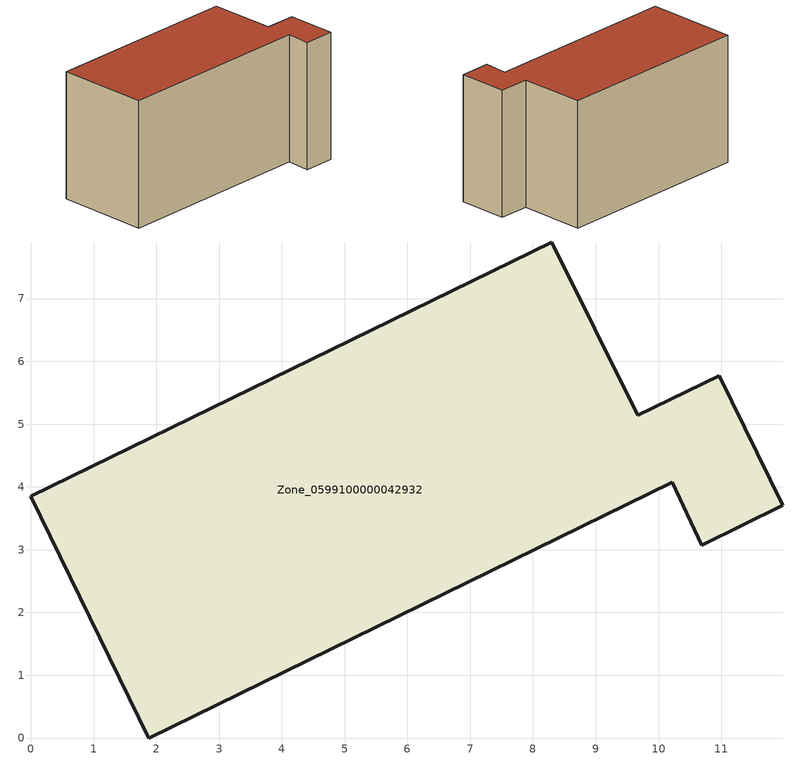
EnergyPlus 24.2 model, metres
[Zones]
Zone_0599100000042932
 floor ground (C_G): 1.88,0 0,3.85 8.3,7.9 9.67,5.14 10.97,5.77 11.98,3.7 10.69,3.07 10.22,4.07 z0
 wall outside (C_F): 10.69,3.07 11.98,3.7 10.97,5.77 9.67,5.14 8.3,7.9 0,3.85 1.88,0 10.22,4.07 10.69,3.07 z0:5.99
 roof outside (C_R): 1.88,0 10.22,4.07 10.69,3.07 11.98,3.7 10.97,5.77 9.67,5.14 8.3,7.9 0,3.85 z5.99
[BUILDING]
Pand.0599100000042932: North Axis=0; Terrain=City; Loads Convergence Tolerance Value=0.04; Temperature Convergence Tolerance Value=0.4; Solar Distribution=FullExterior; Maximum Number of Warmup Days=25; Minimum Number of Warmup Days=1
[Site:Location]
Rotterdam.The.Hague.AP_ZH_NLD Design_Conditions: Latitude=51.96; Longitude=4.45; Time Zone=1; Elevation=-4.5
[SITE:GROUNDTEMPERATURE:BUILDINGSURFACE]
18, 18, 18, 18, 18, 18, 18, 18, 18, 18, 18, 18
[MATERIAL] Thermal Absorptance=0.9; Solar Absorptance=0.7; Visible Absorptance=0.7
Name | Roughness | Thickness | Conductivity | Density | Specific Heat
G.TI.1946-1964 | MediumSmooth | 0.15 | 1 | 540 | 1210
F.TI.1946-1964 | Rough | 0.3 | 0.857143 | 1920 | 840
R.TI.1946-1964 | MediumRough | 0.2 | 0.277778 | 1500 | 1000
[CONSTRUCTION]
C_G: G.TI.1946-1964
C_F: F.TI.1946-1964
C_R: R.TI.1946-1964
[ZONE]
Zone_0599100000042932: Type=1; Multiplier=1; Ceiling Height=Autocalculate; Volume=Autocalculate; Floor Area=autocalculate; Part of Total Floor Area=Yes
[ZONEINFILTRATION:DESIGNFLOWRATE]
Infil_Zone_0599100000042932: Zone or ZoneList or Space or SpaceList=Zone_0599100000042932; Schedule=AlwaysOn; Design Flow Rate Calculation Method=Flow/Area; Flow Rate per Floor Area=0.003; Constant Term Coefficient=1; Temperature Term Coefficient=0; Velocity Term Coefficient=0; Velocity Squared Term Coefficient=0
[HVACTEMPLATE:ZONE:IDEALLOADSAIRSYSTEM]
Zone_0599100000042932: Maximum Heating Supply Air Temperature=50; Minimum Cooling Supply Air Temperature=13; Maximum Heating Supply Air Humidity Ratio=0.0156; Minimum Cooling Supply Air Humidity Ratio=0.0077; Heating Limit=NoLimit; Cooling Limit=NoLimit; Dehumidification Control Type=ConstantSensibleHeatRatio; Cooling Sensible Heat Ratio=0.7; Dehumidification Setpoint=60; Humidification Control Type=None; Humidification Setpoint=30; Outdoor Air Method=None; Outdoor Air Flow Rate per Person=0.00944; Outdoor Air Flow Rate per Zone Floor Area=0; Outdoor Air Flow Rate per Zone=0; Demand Controlled Ventilation Type=None; Outdoor Air Economizer Type=NoEconomizer; Heat Recovery Type=None; Sensible Heat Recovery Effectiveness=0.7; Latent Heat Recovery Effectiveness=0.65
[ZONECONTROL:THERMOSTAT]
ThermostatControl_Zone_0599100000042932: Zone or ZoneList=Zone_0599100000042932; Control Type Schedule=DualSetpointControlType; Control 1=Thermostat_Zone_0599100000042932; Temperature Difference Between Cutout And Setpoint=0
[THERMOSTATSETPOINT:DUALSETPOINT]
Thermostat_Zone_0599100000042932: Heating Setpoint Temperature Schedule=HeatingSetpoint_Zone_0599100000042932; Cooling Setpoint Temperature Schedule=CoolingSetpoint_Zone_0599100000042932
[SCHEDULE:COMPACT]
HeatingSetpoint_Zone_0599100000042932: Through: 12/31, For: AllDays, Until: 24:00, 21
CoolingSetpoint_Zone_0599100000042932: Through: 12/31, For: AllDays, Until: 24:00, 24
DualSetpointControlType: Through: 12/31, For: AllDays, Until: 24:00, 4
AlwaysOn: Through: 12/31, For: AllDays, Until: 24:00, 1
